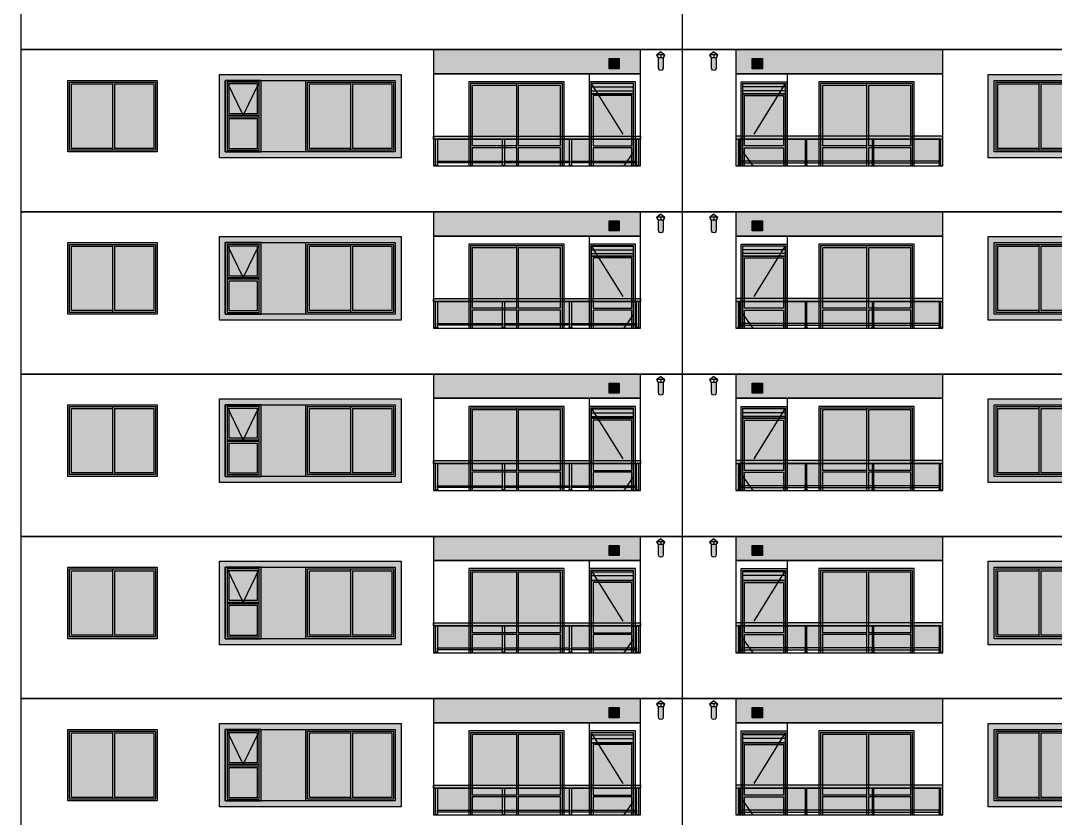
# Model space of a CAD drawing. Header units: metres. Extents: x -8678 to -7768, y 20 to 184.
# Drawn here: x -8337.33 to -8319.98, y 66.93 to 80.3 of the extents above; entities that cross this region are included whole.
import ezdxf
from ezdxf.xclip import XClip

# ---------------------------------------------------------------- set-up
doc = ezdxf.new("R2010")
doc.units = ezdxf.units.M
doc.header["$XCLIPFRAME"] = 0
doc.linetypes.add('CTE ELEV$0$DASHEDX2', pattern=[1.5, 1, -0.5])
for name, color, linetype in [('ARQ-DIM EMBASAM', 2, 'Continuous'), ('CTE ELEV$0$ARQ- FRISO', 7, 'Continuous'), ('CTE ELEV$0$ARQ-AUX', 7, 'Continuous'), ('CTE ELEV$0$ARQ-AUX1', 1, 'Continuous'), ('CTE ELEV$0$ARQ-AUX2', 2, 'Continuous'), ('CTE ELEV$0$ARQ-AUX3', 3, 'Continuous'), ('CTE ELEV$0$ARQ-CAX', 1, 'Continuous'), ('CTE ELEV$0$ARQ-PRJ', 7, 'CTE ELEV$0$DASHEDX2')]:
    doc.layers.add(name, color=color, linetype=linetype)
for name, color, linetype, true_color in [('CTE ELEV$0$COR CASTANHA', 7, 'Continuous', 0x92725d), ('CTE ELEV$0$COR CINZA FECHADO', 7, 'Continuous', 0x56534e), ('CTE ELEV$0$COR-CAIX', 7, 'Continuous', 0x45494e)]:
    doc.layers.add(name, color=color, linetype=linetype, true_color=true_color)

# ---------------------------------------------------------------- blocks, each defined once
blk = doc.blocks.new('CTE ELEV$0$V J 150x120')
at = {"layer": 'CTE ELEV$0$COR-CAIX'}
h = blk.add_hatch(color=256, dxfattribs=at)
h.dxf.hatch_style = 1
h.paths.add_polyline_path([(1.499999999999773, 1.19999999496485), (0, 1.19999999496485), (0, 0), (1.499999999999773, 0)])
h = blk.add_hatch(color=254, dxfattribs=at)
h.dxf.hatch_style = 1
h.paths.add_polyline_path([(0.7200000000000273, 1.139999994964848), (0.05999999999994543, 1.139999994964848), (0.05999999999994543, 0.06000000000000227), (0.7200000000000273, 0.06000000000000227)])
h.paths.add_polyline_path([(0.75, 0.06000000000000233), (1.439999999999827, 0.06000000000000222), (1.439999999999827, 1.139999994964848), (0.75, 1.139999994964848)])
for points in [[(1.499999999999773, 1.19999999496485), (0, 1.19999999496485), (0, 0), (1.499999999999773, 0)], [(1.470000000000027, 1.169999994964849), (0.02999999999974534, 1.169999994964849), (0.02999999999974534, 0.03000000000000114), (1.470000000000027, 0.03000000000000114)]]:
    blk.add_lwpolyline(points, close=True)
for points in [[(0.7200000000000273, 1.139999994964848), (0.05999999999994543, 1.139999994964848), (0.05999999999994543, 0.06000000000000227), (0.7200000000000273, 0.06000000000000227)], [(0.7200000000000273, 1.139999994964848), (0.7200000000000273, 0.06000000000000227)], [(0.75, 1.169999994964849), (0.75, 0.03000000000000114)], [(0.75, 0.06000000000000227), (1.439999999999827, 0.06000000000000227), (1.439999999999827, 1.139999994964848), (0.75, 1.139999994964848)]]:
    blk.add_lwpolyline(points)
blk = doc.blocks.new('CTE ELEV$0$V J 80x60')
at = {"layer": 'CTE ELEV$0$COR-CAIX'}
h = blk.add_hatch(color=256, dxfattribs=at)
h.dxf.hatch_style = 1
h.paths.add_polyline_path([(-1.165975760386573e-09, 1.199999998369988), (0.5999999927168993, 1.199999998369988), (0.5999999927168993, -1.629812729220248e-09), (-1.165975760386573e-09, -1.629812729220248e-09)])
h = blk.add_hatch(color=254, dxfattribs=at)
h.dxf.hatch_style = 1
h.paths.add_polyline_path([(0.5399999927169539, 0.5549999983698871), (0.05999999883419704, 0.5549999983698871), (0.05999999883419704, 0.0599999983701611), (0.5399999927169539, 0.0599999983701611)])
h.paths.add_polyline_path([(0.05999999883419704, 1.108333331004395), (0.05999999883419704, 0.644999998370317), (0.2854054013463041, 0.6449999983703169)], flags=17)
h.paths.add_polyline_path([(0.5399999927169539, 1.108333331004811), (0.5399999927169539, 1.139999998369986), (0.05999999883419704, 1.139999998369986), (0.05999999883419704, 1.108333331004395), (0.2854054013463041, 0.644999998370317), (0.3145945902048345, 0.6449999983703169)])
h.paths.add_polyline_path([(0.5399999927169539, 1.108333331004811), (0.3145945902048345, 0.644999998370317), (0.5399999927169539, 0.6449999983703169)], flags=17)
at = {"layer": 'CTE ELEV$0$ARQ-CAX', "flags": 128}
for points in [[(-1.165975760386573e-09, 1.199999998369988), (0.5999999927168993, 1.199999998369988), (0.5999999927168993, -1.629812729220248e-09), (-1.165975760386573e-09, -1.629812729220248e-09)], [(0.02999999883422433, 1.169999998369959), (0.5699999927169266, 1.169999998369959), (0.5699999927169266, 0.6149999983703441), (0.02999999883422433, 0.6149999983703441)], [(0.02999999883399695, 1.169999998369959), (0.5699999927169266, 1.169999998369959), (0.5699999927169266, 0.02999999837018841), (0.02999999883399695, 0.02999999837018841)], [(0.05999999883419704, 1.139999998369986), (0.5399999927169539, 1.139999998369986), (0.5399999927169539, 0.6449999983703169), (0.05999999883419704, 0.6449999983703169)], [(0.02999999883422433, 0.5849999983698598), (0.5699999927169266, 0.5849999983698598), (0.5699999927169266, 0.02999999837018841), (0.02999999883422433, 0.02999999837018841)], [(0.05999999883419704, 0.5549999983698871), (0.5399999927169539, 0.5549999983698871), (0.5399999927169539, 0.05999999837016112), (0.05999999883419704, 0.05999999837016112)]]:
    blk.add_lwpolyline(points, close=True, dxfattribs=at)
at = {"layer": 'CTE ELEV$0$ARQ-PRJ'}
blk.add_lwpolyline([(0.02999999883399695, 1.169999998369959), (0.2999999957755755, 0.6149999983703441), (0.5699999927169266, 1.169999998369959)], dxfattribs=at)
blk = doc.blocks.new('CTE ELEV$0$V P 160x220')
at = {"layer": 'CTE ELEV$0$COR-CAIX'}
h = blk.add_hatch(color=256, dxfattribs=at)
h.dxf.hatch_style = 1
h.paths.add_polyline_path([(0, 2.174999999999999), (1.600000000000001, 2.174999999999999), (1.600000000000001, 0), (0, 0)])
h = blk.add_hatch(color=254, dxfattribs=at)
h.dxf.hatch_style = 1
h.paths.add_polyline_path([(0.7699999999999996, 2.115000000000001), (0.06000000000000233, 2.115000000000001), (0.06000000000000233, 1.1), (0.7699999999999996, 1.1)])
h.paths.add_polyline_path([(1.539999999999999, 2.115000000000001), (0.8000000000000007, 2.115000000000001), (0.8000000000000007, 1.1), (1.539999999999999, 1.1)])
h.paths.add_polyline_path([(1.539999999999999, 1.07), (0.8000000000000007, 1.07), (0.8000000000000007, 0.05999999999999894), (1.539999999999999, 0.05999999999999894)])
h.paths.add_polyline_path([(0.7699999999999996, 1.07), (0.06000000000000227, 1.07), (0.06000000000000227, 0.05999999999999894), (0.7699999999999996, 0.05999999999999894)])
at = {"layer": 'CTE ELEV$0$ARQ-CAX'}
for p, q in [((0.06000000000000227, 1.1), (0.7699999999999996, 1.1)), ((0.06000000000000227, 1.07), (0.7699999999999996, 1.07)), ((0.8000000000000007, 1.1), (1.539999999999999, 1.1)), ((0.8000000000000007, 1.07), (1.539999999999999, 1.07))]:
    blk.add_line(p, q, dxfattribs=at)
for points in [[(0, 2.174999999999999), (1.600000000000001, 2.174999999999999), (1.600000000000001, 0), (0, 0)], [(0.03000000000000114, 2.145), (1.57, 2.145), (1.57, 0.02999999999999936), (0.03000000000000114, 0.02999999999999936)]]:
    blk.add_lwpolyline(points, close=True, dxfattribs=at)
for points in [[(0.06000000000000227, 1.1), (0.06000000000000227, 2.115000000000001), (0.7699999999999996, 2.115000000000001)], [(0.7699999999999996, 2.115000000000001), (0.7699999999999996, 1.1)], [(0.8000000000000007, 2.145), (0.8000000000000007, 0.02999999999999936)], [(0.8000000000000007, 2.115000000000001), (1.539999999999999, 2.115000000000001), (1.539999999999999, 1.1)], [(0.7699999999999996, 0.05999999999999872), (0.06000000000000227, 0.05999999999999872), (0.06000000000000227, 1.07)], [(0.7699999999999996, 1.07), (0.7699999999999996, 0.05999999999999872)], [(1.539999999999999, 1.07), (1.539999999999999, 0.05999999999999872), (0.8000000000000007, 0.05999999999999872)]]:
    blk.add_lwpolyline(points, dxfattribs=at)
blk = doc.blocks.new('CTE ELEV$0$V P 80x220')
at = {"layer": 'CTE ELEV$0$ARQ-CAX'}
h = blk.add_hatch(dxfattribs=at)
h.set_pattern_fill('LINE', scale=0.02)
h.set_pattern_definition([(0, (0.7400407849635293, 2.169163100299187), (0, 0.0635), [])])
h.paths.add_polyline_path([(0.7400407911631108, 2.144949789303585), (0.02999849440722019, 2.144949107169002), (0.02999848566307151, 1.999949036142695), (0.7400407824189621, 1.999949860329835)])
h.paths.add_polyline_path([(0.7100407453911117, 0.1999555789822711), (0.05999299462339636, 0.1999482358424149), (0.05999307376919205, 0.02994369828709864), (0.7100408245369074, 0.02995089937439843)])
at = {"layer": 'CTE ELEV$0$COR-CAIX'}
h = blk.add_hatch(color=256, dxfattribs=at)
h.dxf.hatch_style = 1
h.paths.add_polyline_path([(0.769999870483506, -5.273226992130731e-05), (0.7699998704832787, 2.17494789076183), (0, 2.174949215283748), (0, 0)])
h = blk.add_hatch(color=254, dxfattribs=at)
h.dxf.hatch_style = 1
h.paths.add_polyline_path([(0.710040784963784, 1.944950380256748), (0.154021862521787, 1.944951513194523), (0.6780285646396669, 1.099947808699445), (0.7100407849640114, 1.099947735842511)])
h.paths.add_polyline_path([(0.154021862521787, 1.944951513194523), (0.05999697641482271, 1.944951704778552), (0.05999697641482277, 1.099949215283749), (0.6780285646396669, 1.099947808699445)])
h.paths.add_polyline_path([(0.7100407849640114, 0.9576991504390304), (0.7100407849640114, 1.048325482775265), (0.6966322975776743, 1.069947766359305), (0.05993953487359249, 1.069949215403971), (0.05998606635262183, 0.2299508745778374), (0.1932827310059605, 0.229950911856728)])
h.paths.add_polyline_path([(0.7100407849640114, 0.9576991504390303), (0.1932827310059605, 0.229950911856728), (0.7100407849640114, 0.2299510563777274)], flags=17)
at = {"layer": 'CTE ELEV$0$ARQ-CAX'}
for points in [[(0.769999870483506, -5.273226992130731e-05), (0.7699998704832787, 2.17494789076183), (0, 2.174949215283748), (0, 0)], [(0.7400407849635293, 2.144949539136251), (0.02999848820763873, 2.144949357336332), (0.02999848820763873, 1.97494935733632), (0.7400407849635293, 1.97494953913621)]]:
    blk.add_lwpolyline(points, close=True, dxfattribs=at)
for points in [[(0.7400407849642114, -5.273226992130731e-05), (0.7400407849637567, 1.974948785975349), (0.02999848820763873, 1.97495011049721), (0.02999848820763873, -1.51183053276327e-06)], [(0.7100407849640114, 1.09994789088231), (0.710040784963784, 1.944950380256748), (0.05999697641482271, 1.944951704778552), (0.05999697641482271, 1.099949215283749)], [(0.05993953487359249, 1.069949215403971), (0.05999880462081819, -3.650254399190089e-06)], [(0.7100407849640114, 1.069947735843021), (0.05993953487359249, 1.069949215403971)], [(0.05999697641482271, 1.099949215283749), (0.7100407849640114, 1.099947735842511)], [(0.7100407849640114, -4.910019444537284e-05), (0.7100407849640114, 1.06994789088211)], [(0.7100407849640114, 0.2299510563777272), (0.05998535251274006, 0.2299508745776375)], [(0.05998718681644277, 0.199951817210744), (0.7100407849640114, 0.1999519990106631)], [(0.059996972974659, 0.02995194118949485), (0.7100407849640114, 0.02994632509731332)], [(0, -5.078471625097336e-05), (0.769999870483506, -5.273226992130731e-05)]]:
    blk.add_lwpolyline(points, dxfattribs=at)
at = {"layer": 'CTE ELEV$0$ARQ-PRJ'}
blk.add_lwpolyline([(0.02999848820763873, 2.144949357336332), (0.7400407849639841, 0.9999480268527137), (0.02996351943511399, -5.086099804429978e-05)], dxfattribs=at)
blk = doc.blocks.new('CTE ELEV$0$v grd 3.47')
at = {"layer": 'CTE ELEV$0$COR-CAIX'}
h = blk.add_hatch(color=256, dxfattribs=at)
h.dxf.hatch_style = 1
h.paths.add_polyline_path([(-3.470051764252201, 0.4500000000001722), (7.124338452513257e-09, 0.4500000000001722), (0, 0.4999997341064386), (-3.470051771376539, 0.5000000000001705)])
h.paths.add_polyline_path([(-3.405051778488864, 0.4500000073565988), (-3.43505177137654, 0.4500000073565988), (-3.43505177137654, 0.01000002206945017), (-3.405051778488863, 0.01000002206945017)])
h.paths.add_polyline_path([(-2.321701183288468, 0.01000001471300476), (-2.271701183288468, 0.01000001471300476), (-2.271701183288468, 1.471300475897053e-08), (-2.321701183288468, 1.471300475897053e-08)])
h.paths.add_polyline_path([(-1.198350591644234, 0.0100000073565592), (-1.148350591644234, 0.0100000073565592), (-1.148350591644234, 7.356559195148549e-09), (-1.198350591644234, 7.356559195148549e-09)])
h.paths.add_polyline_path([(-1.158350595200396, 0.07998857673925747), (-0.064999996443838, 0.07998857673925747), (-0.064999996443838, 0.04998857673925811), (-1.158350595200396, 0.04998857673925811)])
h.paths.add_polyline_path([(-2.28170118684463, 0.07998859145210885), (-1.188350588088072, 0.0799885914521089), (-1.188350588088072, 0.04998859145210954), (-2.28170118684463, 0.04998859145210949)])
h.paths.add_polyline_path([(-1.188350588088072, 0.4499999926437077), (-1.158350595200396, 0.4499999926437077), (-1.158350595200396, 0.01000000735655917), (-1.188350588088072, 0.01000000735655922)])
h.paths.add_polyline_path([(-2.311701179732306, 0.4500000000001533), (-2.28170118684463, 0.4500000000001533), (-2.28170118684463, 0.01000001471300479), (-2.311701179732306, 0.01000001471300473)])
h.paths.add_polyline_path([(-3.405051778488863, 0.07998859145210874), (-2.311701179732306, 0.07998859145210879), (-2.311701179732306, 0.04998859145210943), (-3.405051778488863, 0.04998859145210938)])
h.paths.add_polyline_path([(-3.445051774932701, 0.01000002206945027), (-3.395051774932702, 0.01000002206945027), (-3.395051774932702, 2.206945026728135e-08), (-3.445051774932701, 2.206945026728135e-08)])
h.paths.add_polyline_path([(-0.07499999999999998, 0.01000000000011369), (-0.02499999999999999, 0.01000000000011369), (-0.02499999999999999, 1.13686837721616e-13), (-0.07499999999999998, 1.13686837721616e-13)])
h.paths.add_polyline_path([(-0.06499999644383839, 0.4499999852872622), (-0.03500000355616242, 0.4499999852872622), (-0.03500000355616198, 0.01000000000011366), (-0.06499999644383794, 0.01000000000011371)])
at = {"layer": 'CTE ELEV$0$COR-CAIX', "transparency": 33554610}
h = blk.add_hatch(color=254, dxfattribs=at)
h.dxf.hatch_style = 1
h.paths.add_polyline_path([(-2.311701179732306, 0.07998859145210879), (-2.311701179732306, 0.4500000000983832), (-3.405051778488864, 0.4500000072583689), (-3.405051778488863, 0.07998859145210874)])
h.paths.add_polyline_path([(-1.188350588088072, 0.0799885914521089), (-1.188350588088072, 0.4499999927419376), (-2.28170118684463, 0.4499999999019233), (-2.28170118684463, 0.07998859145210885)])
h.paths.add_polyline_path([(-1.158350595200396, 0.07998857673925747), (-0.06499999644383747, 0.07998857673925747), (-0.06499999644383836, 0.4499999853854922), (-1.158350595200396, 0.4499999925454778)])
at = {"ltscale": 0.05}
blk.add_lwpolyline([(0, 0.4999997341064386), (7.124338452513257e-09, 0.4500000000001722), (-3.470051764252201, 0.4500000000001722), (-3.470051771376539, 0.5000000000001705)], close=True, dxfattribs=at)
for points in [[(-3.43505177137654, 0.4500000073565988), (-3.405051778488864, 0.4500000073565988), (-3.405051778488863, 0.0100000220694503), (-3.43505177137654, 0.01000002206945024)], [(-2.311701179732306, 0.4500000000001533), (-2.28170118684463, 0.4500000000001533), (-2.28170118684463, 0.01000001471300479), (-2.311701179732306, 0.01000001471300473)], [(-1.188350588088072, 0.4499999926437077), (-1.158350595200396, 0.4499999926437077), (-1.158350595200396, 0.01000000735655917), (-1.188350588088072, 0.01000000735655922)], [(-0.06499999644383839, 0.4499999852872622), (-0.03500000355616242, 0.4499999852872622), (-0.03500000355616198, 0.01000000000011366), (-0.06499999644383794, 0.01000000000011371)], [(-3.445051774932701, 0.01000002206945027), (-3.395051774932702, 0.01000002206945027), (-3.395051774932702, 2.206945026728135e-08), (-3.445051774932701, 2.206945026728135e-08)], [(-3.405051778488863, 0.07998859145210874), (-2.311701179732306, 0.07998859145210879), (-2.311701179732306, 0.04998859145210943), (-3.405051778488863, 0.04998859145210938)], [(-2.321701183288468, 0.01000001471300476), (-2.271701183288468, 0.01000001471300476), (-2.271701183288468, 1.471300475897053e-08), (-2.321701183288468, 1.471300475897053e-08)], [(-2.28170118684463, 0.07998859145210885), (-1.188350588088072, 0.0799885914521089), (-1.188350588088072, 0.04998859145210954), (-2.28170118684463, 0.04998859145210949)], [(-1.198350591644234, 0.0100000073565592), (-1.148350591644234, 0.0100000073565592), (-1.148350591644234, 7.356559195148549e-09), (-1.198350591644234, 7.356559195148549e-09)], [(-1.158350595200396, 0.07998857673925747), (-0.064999996443838, 0.07998857673925747), (-0.064999996443838, 0.04998857673925811), (-1.158350595200396, 0.04998857673925811)], [(-0.07499999999999998, 0.01000000000011369), (-0.02499999999999999, 0.01000000000011369), (-0.02499999999999999, 1.13686837721616e-13), (-0.07499999999999998, 1.13686837721616e-13)]]:
    blk.add_lwpolyline(points, close=True)
blk.add_lwpolyline([(-3.420051774932702, 0.4500000073565988), (-0.05000000000000041, 0.4499999852872622)])
blk = doc.blocks.new('CTE ELEV$0$vp vento kit')
at = {"layer": 'CTE ELEV$0$ARQ-CAX', "transparency": 33554687}
h = blk.add_hatch(dxfattribs=at)
h.set_pattern_fill('LINE', scale=0.01)
h.set_pattern_definition([(0, (8794.04868885521, -68.7271093550549), (0, 0.03175), [])])
h.paths.add_polyline_path([(-0.1599999999998545, 0.1599999999999966), (-0.01000000000021828, 0.1599999999999966), (-0.01000000000021828, 0.01000000000000512), (-0.1599999999998545, 0.01000000000000512)])
at = {"layer": 'CTE ELEV$0$COR-CAIX', "transparency": 33554687}
h = blk.add_hatch(color=256, dxfattribs=at)
h.dxf.hatch_style = 1
h.paths.add_polyline_path([(-0.1700000000000728, 0.1700000000000017), (0, 0.1700000000000017), (0, 0), (-0.1700000000000728, 0)])
at = {"layer": 'CTE ELEV$0$ARQ-CAX'}
for points in [[(-0.1700000000000728, 0.1700000000000017), (0, 0.1700000000000017), (0, 0), (-0.1700000000000728, 0)], [(-0.1599999999998545, 0.1599999999999966), (-0.01000000000021828, 0.1599999999999966), (-0.01000000000021828, 0.01000000000000512), (-0.1599999999998545, 0.01000000000000512)]]:
    blk.add_lwpolyline(points, close=True, dxfattribs=at)
blk = doc.blocks.new('CTE ELEV$0$V FR CHAPEU CHINES')
at = {"layer": 'CTE ELEV$0$ARQ-AUX'}
h = blk.add_hatch(color=8, dxfattribs=at)
h.dxf.hatch_style = 1
h.paths.add_polyline_path([(-0.009999999999990902, 0.2615019417494653), (-0.07699999999999818, 0.2115019417495107), (0.05700000000001637, 0.2115019417495107)])
h.paths.add_polyline_path([(0.03000000000001136, 0.1674075048937669), (-0.05000000000001138, 0.1674075048937669), (-0.05000000000001138, -0.01000000050763281, 1), (0.03000000000001136, -0.009999999697330952)])
h.paths.add_polyline_path([(-0.007499999999993179, 0.2115019417495107), (-0.01249999999998863, 0.2115019417495107), (-0.01249999999998863, 0.1674075048937669), (-0.007499999999993179, 0.1674075048937669)])
h.paths.add_polyline_path([(-0.07164127316178792, 0.2115019417495107), (-0.07699999999999818, 0.2115019417495107), (-0.0600000000000023, 0.1674075048937669), (-0.05464127316179203, 0.1674075048937669)])
h.paths.add_polyline_path([(0.05700000000001637, 0.2115019417495107), (0.05164127316180611, 0.2115019417495107), (0.03464127316181022, 0.1674075048937669), (0.04000000000002048, 0.1674075048937669)])
at = {"layer": 'CTE ELEV$0$ARQ-CAX'}
for p, q in [((0.04000000000002048, 0.1674075048937669), (-0.06000000000000229, 0.1674075048937669)), ((-0.05000000000001138, 0.1674075048937669), (-0.05000000000001137, -0.0100000016205469)), ((0.03000000000001137, -0.0100000016205469), (0.03000000000001136, 0.1674075048937669))]:
    blk.add_line(p, q, dxfattribs=at)
for points in [[(-0.009999999999990905, 0.2615019417494653), (-0.07699999999999818, 0.2115019417495107)], [(-0.06000000000000227, 0.1674075048937669), (-0.07699999999999818, 0.2115019417495107)], [(-0.05464127316179201, 0.1674075048937669), (-0.07164127316178792, 0.2115019417495107)], [(-0.009999999999990905, 0.2615019417494653), (0.05700000000001637, 0.2115019417495107)], [(0.0346412731618102, 0.1674075048937669), (0.05164127316180611, 0.2115019417495107)], [(0.04000000000002046, 0.1674075048937669), (0.05700000000001637, 0.2115019417495107)]]:
    blk.add_lwpolyline(points, dxfattribs=at)
at = {"layer": 'CTE ELEV$0$ARQ-CAX', "elevation": -0.0066782737750034}
for points in [[(-0.07699999999999818, 0.2115019417495107), (0.05700000000001637, 0.2115019417495107)], [(-0.01249999999998863, 0.2115019417495107), (-0.01249999999998863, 0.1674075048937669)], [(-0.007499999999993179, 0.2115019417495107), (-0.007499999999993179, 0.1674075048937669)]]:
    blk.add_lwpolyline(points, dxfattribs=at)
at = {"layer": 'CTE ELEV$0$ARQ-CAX'}
blk.add_arc((-0.009999999999999998, -0.01000000050763281), 0.04000000000001138, 179.999998405868, 2.321343878276061e-06, dxfattribs=at)
blk = doc.blocks.new('CTE ELEV$0$elev 3 tipo')
at = {"layer": 'CTE ELEV$0$COR CASTANHA'}
h = blk.add_hatch(color=256, dxfattribs=at)
h.dxf.hatch_style = 1
h.paths.add_polyline_path([(6.919998617737292, 2.314999860623217), (10.38999705610149, 2.314999860623217), (10.38999705610149, 2.720000200037973), (6.919998617737292, 2.720000200037973)])
h = blk.add_hatch(color=256, dxfattribs=at)
h.dxf.hatch_style = 1
h.paths.add_polyline_path([(11.98999708081647, 2.314999860623217), (15.45999551918067, 2.314999860623217), (15.45999551918067, 2.720000200037973), (11.98999708081647, 2.720000200037973)])
at = {"layer": 'CTE ELEV$0$COR CINZA FECHADO'}
h = blk.add_hatch(color=256, dxfattribs=at)
h.dxf.hatch_style = 1
h.paths.add_polyline_path([(6.38043800993546, 2.304999811774834), (3.330390631235787, 2.304999811774834), (3.330390631235787, 0.9049998168099904), (6.38043800993546, 0.9049998168099904)])
h.paths.add_polyline_path([(6.280438009935096, 2.20499981177484), (6.280438009935096, 1.004999816809985), (4.780438009935096, 1.004999816809985), (3.430390631236151, 1.004999816809985), (3.430390631236151, 2.20499981177484), (4.030390625119253, 2.20499981177484)], flags=16)
h.paths.add_polyline_path([(4.810438009935751, 2.174999811774839), (6.250438009934442, 2.174999811774839), (6.250438009934442, 1.034999816809986), (4.810438009935751, 1.034999816809986)], flags=0)
h.paths.add_polyline_path([(4.840438009934587, 2.144999811774838), (5.530438009935096, 2.144999811774838), (5.530438009935096, 1.064999816809987), (4.840438009934587, 1.064999816809987)], flags=0)
h.paths.add_polyline_path([(4.000390625118598, 2.174999811774811), (4.000390625118598, 1.034999811775037), (3.460390631236805, 1.034999811775037), (3.460390631236805, 1.589999811774717), (3.460390631236805, 2.174999811774811)], flags=0)
h.paths.add_polyline_path([(4.000390625118598, 2.174999811774768), (4.000390625118598, 1.619999811775202), (3.460390631236805, 1.619999811775202), (3.460390631236805, 2.174999811774811)], flags=0)
h.paths.add_polyline_path([(3.970390625119762, 1.649999811775174), (3.744985222607284, 1.649999811775174), (3.730390628177702, 1.619999811775202), (3.71579603374812, 1.649999811775174), (3.490390631235641, 1.649999811775174), (3.490390631235641, 2.144999811774838), (3.970390625119762, 2.144999811774838)], flags=0)
h.paths.add_polyline_path([(3.970390625119762, 1.559999811774745), (3.970390625119762, 1.06499981177501), (3.490390631235641, 1.06499981177501), (3.490390631235641, 1.559999811774745)], flags=0)
h.paths.add_polyline_path([(5.560438009935751, 2.144999811774838), (6.220438009935606, 2.144999811774838), (6.220438009935606, 1.064999816809987), (5.560438009935751, 1.064999816809987)], flags=0)
h = blk.add_hatch(color=256, dxfattribs=at)
h.dxf.hatch_style = 1
h.paths.add_polyline_path([(20.75511308506248, 2.304999811774834), (16.22043336013485, 2.304999811774834), (16.22043336013485, 0.9049998168099904), (20.75511308506248, 0.9049998168099904)])
h.paths.add_polyline_path([(16.32043336013521, 1.004999816809985), (16.32043336013521, 2.20499981177484), (17.82043336013521, 2.20499981177484), (20.65511308506211, 2.20499981177484), (20.65511308506211, 1.004999816809985), (19.15511308506211, 1.004999816809985)], flags=16)
h.paths.add_polyline_path([(19.18511308506277, 1.034999816809986), (19.18511308506277, 2.174999811774839), (20.62511308506146, 2.174999811774839), (20.62511308506146, 1.034999816809986)], flags=0)
h.paths.add_polyline_path([(19.2151130850616, 1.064999816809987), (19.2151130850616, 2.144999811774838), (19.90511308506211, 2.144999811774838), (19.90511308506211, 1.064999816809987)], flags=0)
h.paths.add_polyline_path([(19.93511308506277, 1.064999816809987), (19.93511308506277, 2.144999811774838), (20.59511308506262, 2.144999811774838), (20.59511308506262, 1.064999816809987)], flags=0)
h.paths.add_polyline_path([(17.79043336013638, 1.034999816809986), (16.35043336013587, 1.034999816809986), (16.35043336013587, 2.174999811774839), (17.79043336013638, 2.174999811774839)], flags=0)
h.paths.add_polyline_path([(17.76043336013572, 1.064999816809987), (17.10043336013587, 1.064999816809987), (17.10043336013587, 2.144999811774838), (17.76043336013572, 2.144999811774838)], flags=0)
h.paths.add_polyline_path([(17.07043336013521, 1.064999816809987), (16.3804333601347, 1.064999816809987), (16.3804333601347, 2.144999811774838), (17.07043336013521, 2.144999811774838)], flags=0)
h = blk.add_hatch(color=256, dxfattribs=at)
h.dxf.hatch_style = 1
h.paths.add_polyline_path([(4.780438009935096, 2.20499981177484), (4.030390625119253, 2.20499981177484), (4.030390625119253, 1.004999816809985), (4.780438009935096, 1.004999816809985)])
at = {"layer": 'CTE ELEV$0$ARQ- FRISO'}
for points in [[(58.14994658083924, 2.720000200018745), (0, 2.720000200018745)], [(0, 0), (58.14994658083924, 0)]]:
    blk.add_lwpolyline(points, dxfattribs=at)
at = {"layer": 'CTE ELEV$0$ARQ-AUX1'}
blk.add_line((12.85044325552917, 2.314999860623217, -3.546810236218582e-07), (12.85044325552917, 0.7699998606232157, -3.546810236218582e-07), dxfattribs=at)
at = {"layer": 'CTE ELEV$0$ARQ-AUX1', "elevation": 7.927350600561936e-06}
blk.add_lwpolyline([(9.530470906403934, 2.314999860623217), (9.530470906403934, 0.7699998606232157)], dxfattribs=at)
at = {"layer": 'CTE ELEV$0$ARQ-AUX2'}
blk.add_line((0, 2.720000200018745), (0, 0), dxfattribs=at)
at = {"layer": 'CTE ELEV$0$ARQ-AUX3'}
blk.add_line((11.09004448481937, 2.720000200018745), (11.09004448481937, 0), dxfattribs=at)
for points, elevation in [([(10.38999705610149, 2.314999860623217), (6.919998617737292, 2.314999860623217), (6.919998617737292, 0.7699998606232157), (10.38999705610149, 0.7699998606232157)], -4.318356323902826e-06), ([(15.45999551918248, 2.314999860623217), (11.98999708081647, 2.314999860623217), (11.98999708081647, 0.7699998606232157), (15.45999551918248, 0.7699998606232157)], 7.927350600561936e-06)]:
    blk.add_lwpolyline(points, close=True, dxfattribs=dict(at, elevation=elevation))
at = {"layer": 'CTE ELEV$0$COR CASTANHA'}
for points, elevation in [([(6.919998617737292, 2.314999860623217), (10.38999705610149, 2.314999860623217), (10.38999705610149, 2.720000200037973), (6.919998617737292, 2.720000200037973)], -4.318356323902826e-06), ([(11.98999708081647, 2.314999860623217), (15.45999551918067, 2.314999860623217), (15.45999551918067, 2.720000200037973), (11.98999708081647, 2.720000200037973)], 7.927350600561936e-06)]:
    blk.add_lwpolyline(points, close=True, dxfattribs=dict(at, elevation=elevation))
at = {"layer": 'CTE ELEV$0$COR CINZA FECHADO', "elevation": 3.963675300280968e-06}
for points in [[(3.330390631235787, 2.304999811774834), (6.38043800993546, 2.304999811774834), (6.38043800993546, 0.9049998168099904), (3.330390631235787, 0.9049998168099904)], [(16.22043336013485, 2.304999811774834), (20.75511308506248, 2.304999811774834), (20.75511308506248, 0.9049998168099904), (16.22043336013485, 0.9049998168099904)], [(3.430390631236151, 2.20499981177484), (6.280438009935096, 2.20499981177484), (6.280438009935096, 1.004999816809985), (3.430390631236151, 1.004999816809985)], [(16.32043336013521, 2.20499981177484), (20.65511308506211, 2.20499981177484), (20.65511308506211, 1.004999816809985), (16.32043336013521, 1.004999816809985)]]:
    blk.add_lwpolyline(points, close=True, dxfattribs=at)
at = {"layer": 'Defpoints'}
blk.add_lwpolyline([(0, 2.720000200018745), (0, 2.720000200018745)], dxfattribs=at)
at = {"layer": 'CTE ELEV$0$ARQ-AUX1', "xscale": -1}
for p in [(10.72124155611891, 2.42000008316225, 1.709015972702706e-05), (11.60958777501583, 2.42000008316225, 1.709015972702706e-05)]:
    blk.add_blockref('CTE ELEV$0$V FR CHAPEU CHINES', p, dxfattribs=at)
at = {"layer": 'CTE ELEV$0$ARQ-AUX3'}
blk.add_blockref('CTE ELEV$0$v grd 3.47', (10.38999705610149, 0.7699998385537725, 3.963675300280968e-06), dxfattribs=at)
at = {"layer": 'CTE ELEV$0$ARQ-AUX3', "xscale": -1}
blk.add_blockref('CTE ELEV$0$v grd 3.47', (11.98994375493021, 0.7699998385537725, 7.927350600561936e-06), dxfattribs=at)
at = {"layer": 'CTE ELEV$0$ARQ-CAX'}
for p in [(10.03499705610193, 2.400000082654614, 1.709015972702706e-05), (12.4349890452886, 2.400000082654614, 1.709015972702706e-05)]:
    blk.add_blockref('CTE ELEV$0$vp vento kit', p, dxfattribs=at)
at = {"layer": 'CTE ELEV$0$ARQ-CAX', "xscale": -1}
for name, p in [('CTE ELEV$0$V J 150x120', (2.290405207053482, 1.004999816809985, 3.963675300280968e-06)), ('CTE ELEV$0$V J 80x60', (4.030390623953281, 1.004999813404851, 3.963675300280968e-06)), ('CTE ELEV$0$V J 150x120', (6.280438009935096, 1.004999816809985, 3.963675300280968e-06)), ('CTE ELEV$0$V J 150x120', (17.82043336013521, 1.004999816809985, 3.963675300280968e-06))]:
    blk.add_blockref(name, p, dxfattribs=at)
at = {"layer": 'CTE ELEV$0$ARQ-CAX'}
ref = blk.add_blockref('CTE ELEV$0$V P 160x220', (9.110438033649189, 0.004999811774851537, 3.963675300280968e-06), dxfattribs=dict(at, xscale=-1))
XClip(ref).set_block_clipping_path([(0, 0.7650000488483801), (1.6000000000000085, 2.200000000000001)])
ref = blk.add_blockref('CTE ELEV$0$V P 80x220', (9.535453821465126, 0.005050596491088299, 3.963675300280968e-06), dxfattribs=at)
XClip(ref).set_block_clipping_path([(-0.016847261978909955, 0.7649492641321292), (0.7809388425601504, 2.2154325848480614)])
ref = blk.add_blockref('CTE ELEV$0$V P 80x220', (12.84543848725662, 0.005051921013020433, 3.963675300280968e-06), dxfattribs=dict(at, xscale=-1))
XClip(ref).set_block_clipping_path([(-0.12230222381367994, 0.7649479396101988), (0.8049503175615911, 2.2693439402303497)])
ref = blk.add_blockref('CTE ELEV$0$V P 160x220', (14.98044249021405, 0.004999811774851537, 3.963675300280968e-06), dxfattribs=dict(at, xscale=-1))
XClip(ref).set_block_clipping_path([(0, 0.7650000488483801), (1.6000000000000085, 2.200000000000001)])
blk = doc.blocks.new('CTE ELEV')
for p in [(-8337.326227545545, 79.820006865528, -9.896849528064772e-06), (-8337.326227545545, 77.10000666550926, -9.896849528064772e-06), (-8337.326227545545, 74.38000646549051, -9.896849528064772e-06), (-8337.326227545545, 71.66000626547176, -9.896849528064772e-06), (-8337.326227545545, 68.94000606545302, -9.896849528064772e-06), (-8337.326227545545, 66.22000586543427, -9.896849528064772e-06)]:
    blk.add_blockref('CTE ELEV$0$elev 3 tipo', p)

msp = doc.modelspace()

# ---------------------------------------------------------------- block references
at = {"layer": 'ARQ-DIM EMBASAM'}
msp.add_blockref('CTE ELEV', (0, 0), dxfattribs=at)

doc.saveas('drawing.dxf')
